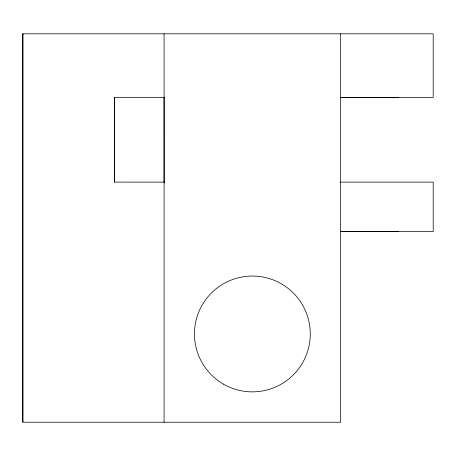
<?xml version="1.0" encoding="UTF-8"?>
<svg xmlns="http://www.w3.org/2000/svg" width="456" height="456" viewBox="0 0 456 456"><rect width="100%" height="100%" fill="white"/><g stroke="black" fill="none" stroke-linecap="round" stroke-linejoin="round"><path stroke-width="0.68" d="M22.846 422.227L22.846 33.812L22.846 422.227L340.638 422.227L340.638 33.812M164.086 422.227L164.086 33.812M22.846 33.812L433.2 33.812L433.2 97.373L340.626 97.373M114.65 97.379L114.61 182.126L114.61 97.379L164.166 97.362M340.643 97.498L398.561 97.504M114.427 182.104L164.627 182.121M340.626 182.121L433.2 182.121L433.2 231.551L340.638 231.551L398.555 231.551M164.086 97.373L164.109 182.075M223.406 384.106A57.912 57.912 0 0 0 310.274 333.952A57.912 57.912 0 0 0 223.406 283.803A57.912 57.912 0 0 0 223.406 384.106"/></g></svg>
